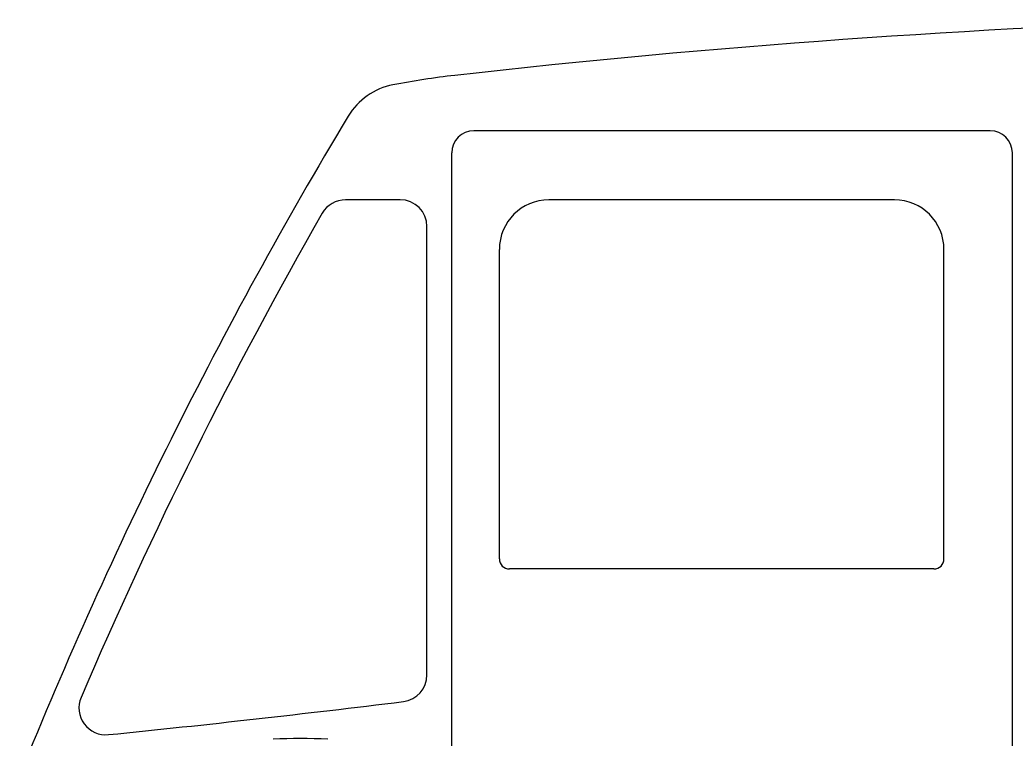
# Model space of a CAD drawing. Header units: millimetres. Extents: x -2078669 to -1085629, y -5987148 to 310365.
# Drawn here: x -1347148 to -1343435, y -4341743 to -4339062 of the extents above; entities that cross this region are included whole.
import ezdxf

# ---------------------------------------------------------------- set-up
doc = ezdxf.new("R2010")
doc.units = ezdxf.units.MM
doc.header["$LTSCALE"] = 500
doc.layers.add('D-BYP-STR8', color=5, linetype='Continuous', lineweight=25)

msp = doc.modelspace()

# ---------------------------------------------------------------- linework, layer by layer
at = {"layer": 'D-BYP-STR8'}
for p, q in [((-1343531.1, -4339474.6, 708000), (-1345456.1, -4339474.6, 708000)), ((-1345538.6, -4342849.6, 708000), (-1345538.6, -4339557.1, 708000)), ((-1343448.6, -4342849.6, 708000), (-1343448.6, -4339557.1, 708000)), ((-1345731.1, -4339732.1, 708000), (-1345934.3, -4339732.1, 708000)), ((-1343888.6, -4339732.1, 708000), (-1345176.1, -4339732.1, 708000)), ((-1345631.1, -4341503.5, 708000), (-1345631.1, -4339832.1, 708000)), ((-1345361.1, -4341070.9, 708000), (-1345361.1, -4339917.1, 708000)), ((-1343703.6, -4341070.9, 708000), (-1343703.6, -4339917.1, 708000)), ((-1343741.1, -4341108.4, 708000), (-1345323.6, -4341108.4, 708000))]:
    msp.add_line(p, q, dxfattribs=at)
for centre, radius, start, end in [((-1341589.3, -4374046.1, 708000), 35000, 91.70323, 96.45952), ((-1345189.4, -4342249.2, 708000), 3000, 96.4595, 100.9196), ((-1345189.4, -4342249.2, 708000), 3000, 96.4595, 100.9196), ((-1345710.3, -4339549, 708000), 250, 100.9196, 149.0122), ((-1330922.3, -4348430.3, 708000), 17500, 149.01223, 158.00335), ((-1345456.1, -4339557.1, 708000), 82.5, 90, 180), ((-1343531.1, -4339557.1, 708000), 82.5, 0, 90), ((-1345934.3, -4339832.1, 708000), 100, 90, 150.1981), ((-1345731.1, -4339832.1, 708000), 100, 0, 90), ((-1345176.1, -4339917.1, 708000), 185, 90, 180), ((-1343888.6, -4339917.1, 708000), 185, 0, 90), ((-1330922.3, -4348430.3, 708000), 17400, 150.1981, 156.84188), ((-1345323.6, -4341070.9, 708000), 37.5, 180, 270), ((-1343741.1, -4341070.9, 708000), 37.5, 270, 0), ((-1345731.1, -4341503.5, 708000), 100, 277.0431, 0), ((-1346828.3, -4341626.7, 708000), 100, 156.8419, 275.7743), ((-1351845, -4292017.2, 708000), 49962.5, 275.77432, 277.04307), ((-1346102.5, -4344240.6, 708000), 2500, 87.6587, 92.3413)]:
    msp.add_arc(centre, radius, start, end, dxfattribs=at)

doc.saveas('drawing.dxf')
